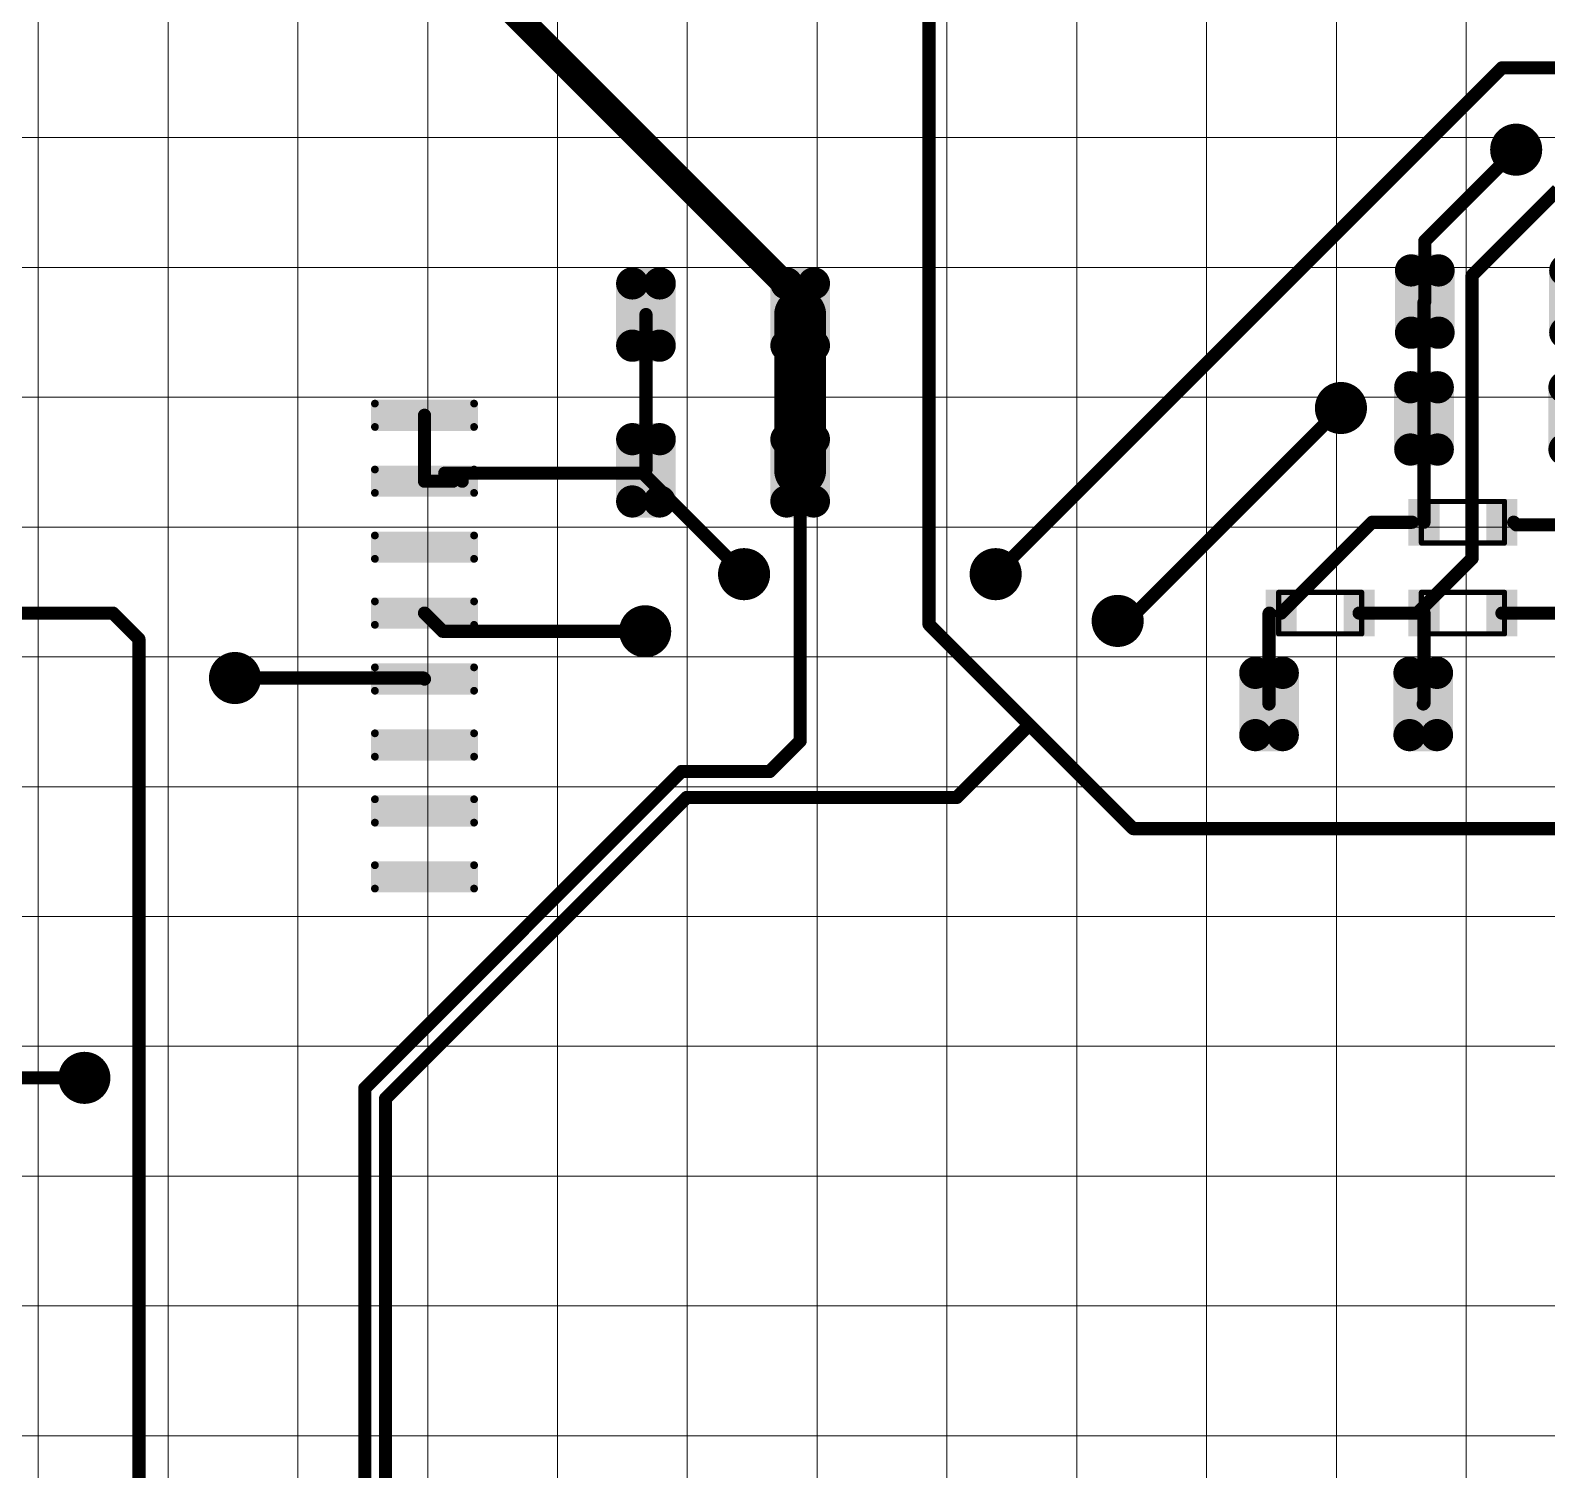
# Model space of a CAD drawing. Extents: x 1752 to 2593, y 74 to 668.
# Drawn here: x 1849.6 to 1904.1, y 515.9 to 567.7 of the extents above; entities that cross this region are included whole.
import ezdxf

# ---------------------------------------------------------------- set-up
doc = ezdxf.new("R2010")
doc.units = 0
doc.header["$MEASUREMENT"] = 0
doc.layers.get('0').update_dxf_attribs({"linetype": 'CONTINUOUS'})
for name, color, linetype in [('BottomSolder', 6, 'CONTINUOUS'), ('KeepOutLayer', 6, 'CONTINUOUS'), ('TopLayer', 1, 'CONTINUOUS')]:
    doc.layers.add(name, color=color, linetype=linetype)

# ---------------------------------------------------------------- blocks, each defined once
blk = doc.blocks.new('CAP3216X125N_11')
at = {"layer": 'TopLayer', "const_width": 0.31049976}
for points in [[(-1.90475108, 0.59953906, 1), (-1.59425132, 0.59953906, 1)], [(-1.37575036, 0.59953906, 1), (-1.0652506, 0.59953906, 1)], [(1.06522012, 0.59953906, 1), (1.37571988, 0.59953906, 1)], [(1.59422084, 0.59953906, 1), (1.9047206, 0.59953906, 1)], [(-1.90475108, -0.5994577799999999, 1), (-1.59425132, -0.5994577799999999, 1)], [(-1.37575036, -0.5994577799999999, 1), (-1.0652506, -0.5994577799999999, 1)], [(1.06522012, -0.5994577799999999, 1), (1.37571988, -0.5994577799999999, 1)], [(1.59422084, -0.5994577799999999, 1), (1.9047206, -0.5994577799999999, 1)]]:
    blk.add_lwpolyline(points, format="xyb", close=True, dxfattribs=at)
at = {"layer": 'TopLayer'}
for points in [[(-1.22050048, -0.90995754), (-1.22050048, 0.9100388199999999), (-1.7495012, -0.90995754), (-1.7495012, 0.9100388199999999)], [(1.74947072, -0.90995754), (1.74947072, 0.9100388199999999), (1.22047, -0.90995754), (1.22047, 0.9100388199999999)], [(-0.91000072, -0.5994577799999999), (-0.91000072, 0.59953906), (-2.06000096, -0.5994577799999999), (-2.06000096, 0.59953906)], [(2.05997048, -0.5994577799999999), (2.05997048, 0.59953906), (0.9099702399999999, -0.5994577799999999), (0.9099702399999999, 0.59953906)]]:
    blk.add_solid(points, dxfattribs=at)
blk = doc.blocks.new('CAP3216X125N_12')
at = {"layer": 'TopLayer', "const_width": 0.31049976}
for points in [[(-1.90475108, 0.59949588, 1), (-1.59425132, 0.59949588, 1)], [(-1.37575036, 0.59949588, 1), (-1.0652506, 0.59949588, 1)], [(1.06522012, 0.59949588, 1), (1.37571988, 0.59949588, 1)], [(1.59422084, 0.59949588, 1), (1.9047206, 0.59949588, 1)], [(-1.90475108, -0.59950096, 1), (-1.59425132, -0.59950096, 1)], [(-1.37575036, -0.59950096, 1), (-1.0652506, -0.59950096, 1)], [(1.06522012, -0.59950096, 1), (1.37571988, -0.59950096, 1)], [(1.59422084, -0.59950096, 1), (1.9047206, -0.59950096, 1)]]:
    blk.add_lwpolyline(points, format="xyb", close=True, dxfattribs=at)
at = {"layer": 'TopLayer'}
for points in [[(-1.22050048, -0.91000072), (-1.22050048, 0.90999564), (-1.7495012, -0.91000072), (-1.7495012, 0.90999564)], [(1.74947072, -0.91000072), (1.74947072, 0.90999564), (1.22047, -0.91000072), (1.22047, 0.90999564)], [(-0.91000072, -0.59950096), (-0.91000072, 0.59949588), (-2.06000096, -0.59950096), (-2.06000096, 0.59949588)], [(2.05997048, -0.59950096), (2.05997048, 0.59949588), (0.9099702399999999, -0.59950096), (0.9099702399999999, 0.59949588)]]:
    blk.add_solid(points, dxfattribs=at)
blk = doc.blocks.new('CAP3216X125N_17')
at = {"layer": 'TopLayer', "const_width": 0.31049976}
for points in [[(-1.90470028, 0.59948826, 1), (-1.59420052, 0.59948826, 1)], [(-1.37569956, 0.59948826, 1), (-1.0651998, 0.59948826, 1)], [(1.06527092, 0.59948826, 1), (1.37577068, 0.59948826, 1)], [(1.59427164, 0.59948826, 1), (1.9047714, 0.59948826, 1)], [(-1.90470028, -0.59950858, 1), (-1.59420052, -0.59950858, 1)], [(-1.37569956, -0.59950858, 1), (-1.0651998, -0.59950858, 1)], [(1.06527092, -0.59950858, 1), (1.37577068, -0.59950858, 1)], [(1.59427164, -0.59950858, 1), (1.9047714, -0.59950858, 1)]]:
    blk.add_lwpolyline(points, format="xyb", close=True, dxfattribs=at)
at = {"layer": 'TopLayer'}
for points in [[(-1.22044968, -0.91000834), (-1.22044968, 0.9099880199999999), (-1.7494504, -0.91000834), (-1.7494504, 0.9099880199999999)], [(1.74952152, -0.91000834), (1.74952152, 0.9099880199999999), (1.2205208, -0.91000834), (1.2205208, 0.9099880199999999)], [(-0.90994992, -0.59950858), (-0.90994992, 0.59948826), (-2.05995016, -0.59950858), (-2.05995016, 0.59948826)], [(2.06002128, -0.59950858), (2.06002128, 0.59948826), (0.91002104, -0.59950858), (0.91002104, 0.59948826)]]:
    blk.add_solid(points, dxfattribs=at)
blk = doc.blocks.new('CAP3216X125N_19')
at = {"layer": 'TopLayer', "const_width": 0.31049976}
for points in [[(-1.904746, 0.59951366, 1), (-1.59424624, 0.59951366, 1)], [(-1.37574528, 0.59951366, 1), (-1.06524552, 0.59951366, 1)], [(1.0652252, 0.59951366, 1), (1.37572496, 0.59951366, 1)], [(1.59422592, 0.59951366, 1), (1.90472568, 0.59951366, 1)], [(-1.904746, -0.59948318, 1), (-1.59424624, -0.59948318, 1)], [(-1.37574528, -0.59948318, 1), (-1.06524552, -0.59948318, 1)], [(1.0652252, -0.59948318, 1), (1.37572496, -0.59948318, 1)], [(1.59422592, -0.59948318, 1), (1.90472568, -0.59948318, 1)]]:
    blk.add_lwpolyline(points, format="xyb", close=True, dxfattribs=at)
at = {"layer": 'TopLayer'}
for points in [[(-1.2204954, -0.9099829399999999), (-1.2204954, 0.91001342), (-1.74949612, -0.9099829399999999), (-1.74949612, 0.91001342)], [(1.7494758, -0.9099829399999999), (1.7494758, 0.91001342), (1.22047508, -0.9099829399999999), (1.22047508, 0.91001342)], [(-0.90999564, -0.59948318), (-0.90999564, 0.59951366), (-2.05999588, -0.59948318), (-2.05999588, 0.59951366)], [(2.05997556, -0.59948318), (2.05997556, 0.59951366), (0.9099753199999999, -0.59948318), (0.9099753199999999, 0.59951366)]]:
    blk.add_solid(points, dxfattribs=at)
blk = doc.blocks.new('CAP3216X125N_35')
at = {"layer": 'TopLayer', "const_width": 0.31049976}
for points in [[(-1.90472568, 0.59950604, 1), (-1.59422592, 0.59950604, 1)], [(-1.37572496, 0.59950604, 1), (-1.0652252, 0.59950604, 1)], [(1.06524552, 0.59950604, 1), (1.37574528, 0.59950604, 1)], [(1.59424624, 0.59950604, 1), (1.904746, 0.59950604, 1)], [(-1.90472568, -0.5994908, 1), (-1.59422592, -0.5994908, 1)], [(-1.37572496, -0.5994908, 1), (-1.0652252, -0.5994908, 1)], [(1.06524552, -0.5994908, 1), (1.37574528, -0.5994908, 1)], [(1.59424624, -0.5994908, 1), (1.904746, -0.5994908, 1)]]:
    blk.add_lwpolyline(points, format="xyb", close=True, dxfattribs=at)
at = {"layer": 'TopLayer'}
for points in [[(-1.22047508, -0.90999056), (-1.22047508, 0.9100058), (-1.7494758, -0.90999056), (-1.7494758, 0.9100058)], [(1.74949612, -0.90999056), (1.74949612, 0.9100058), (1.2204954, -0.90999056), (1.2204954, 0.9100058)], [(-0.9099753199999999, -0.5994908), (-0.9099753199999999, 0.59950604), (-2.05997556, -0.5994908), (-2.05997556, 0.59950604)], [(2.05999588, -0.5994908), (2.05999588, 0.59950604), (0.90999564, -0.5994908), (0.90999564, 0.59950604)]]:
    blk.add_solid(points, dxfattribs=at)
blk = doc.blocks.new('SOIC127P1030X265_16N_52')
at = {"layer": 'TopLayer', "const_width": 0.07500111999999999}
for points in [[(-5.63252112, 4.6699932, 1), (-5.557519999999999, 4.6699932, 1)], [(-3.7225224, 4.6699932, 1), (-3.64752128, 4.6699932, 1)], [(3.64752128, 4.6699932, 1), (3.7225224, 4.6699932, 1)], [(5.557519999999999, 4.6699932, 1), (5.63252112, 4.6699932, 1)], [(-5.63252112, 4.21999664, 1), (-5.557519999999999, 4.21999664, 1)], [(-3.7225224, 4.21999664, 1), (-3.64752128, 4.21999664, 1)], [(3.64752128, 4.21999664, 1), (3.7225224, 4.21999664, 1)], [(5.557519999999999, 4.21999664, 1), (5.63252112, 4.21999664, 1)], [(-5.63252112, 3.3999932, 1), (-5.557519999999999, 3.3999932, 1)], [(-3.7225224, 3.3999932, 1), (-3.64752128, 3.3999932, 1)], [(3.64752128, 3.3999932, 1), (3.7225224, 3.3999932, 1)], [(5.557519999999999, 3.3999932, 1), (5.63252112, 3.3999932, 1)], [(-5.63252112, 2.94999664, 1), (-5.557519999999999, 2.94999664, 1)], [(-3.7225224, 2.94999664, 1), (-3.64752128, 2.94999664, 1)], [(3.64752128, 2.94999664, 1), (3.7225224, 2.94999664, 1)], [(5.557519999999999, 2.94999664, 1), (5.63252112, 2.94999664, 1)], [(-5.63252112, 2.1299932, 1), (-5.557519999999999, 2.1299932, 1)], [(-3.7225224, 2.1299932, 1), (-3.64752128, 2.1299932, 1)], [(3.64752128, 2.1299932, 1), (3.7225224, 2.1299932, 1)], [(5.557519999999999, 2.1299932, 1), (5.63252112, 2.1299932, 1)], [(-5.63252112, 1.67999664, 1), (-5.557519999999999, 1.67999664, 1)], [(-3.7225224, 1.67999664, 1), (-3.64752128, 1.67999664, 1)], [(3.64752128, 1.67999664, 1), (3.7225224, 1.67999664, 1)], [(5.557519999999999, 1.67999664, 1), (5.63252112, 1.67999664, 1)], [(-5.63252112, 0.8599931999999999, 1), (-5.557519999999999, 0.8599931999999999, 1)], [(-3.7225224, 0.8599931999999999, 1), (-3.64752128, 0.8599931999999999, 1)], [(3.64752128, 0.8599931999999999, 1), (3.7225224, 0.8599931999999999, 1)], [(5.557519999999999, 0.8599931999999999, 1), (5.63252112, 0.8599931999999999, 1)], [(-5.63252112, 0.40999664, 1), (-5.557519999999999, 0.40999664, 1)], [(-3.7225224, 0.40999664, 1), (-3.64752128, 0.40999664, 1)], [(3.64752128, 0.40999664, 1), (3.7225224, 0.40999664, 1)], [(5.557519999999999, 0.40999664, 1), (5.63252112, 0.40999664, 1)], [(-5.63252112, -0.4100068, 1), (-5.557519999999999, -0.4100068, 1)], [(-3.7225224, -0.4100068, 1), (-3.64752128, -0.4100068, 1)], [(3.64752128, -0.4100068, 1), (3.7225224, -0.4100068, 1)], [(5.557519999999999, -0.4100068, 1), (5.63252112, -0.4100068, 1)], [(-5.63252112, -0.86000336, 1), (-5.557519999999999, -0.86000336, 1)], [(-3.7225224, -0.86000336, 1), (-3.64752128, -0.86000336, 1)], [(3.64752128, -0.86000336, 1), (3.7225224, -0.86000336, 1)], [(5.557519999999999, -0.86000336, 1), (5.63252112, -0.86000336, 1)], [(-5.63252112, -1.6800068, 1), (-5.557519999999999, -1.6800068, 1)], [(-3.7225224, -1.6800068, 1), (-3.64752128, -1.6800068, 1)], [(3.64752128, -1.6800068, 1), (3.7225224, -1.6800068, 1)], [(5.557519999999999, -1.6800068, 1), (5.63252112, -1.6800068, 1)], [(-5.63252112, -2.13000336, 1), (-5.557519999999999, -2.13000336, 1)], [(-3.7225224, -2.13000336, 1), (-3.64752128, -2.13000336, 1)], [(3.64752128, -2.13000336, 1), (3.7225224, -2.13000336, 1)], [(5.557519999999999, -2.13000336, 1), (5.63252112, -2.13000336, 1)], [(-5.63252112, -2.9500068, 1), (-5.557519999999999, -2.9500068, 1)], [(-3.7225224, -2.9500068, 1), (-3.64752128, -2.9500068, 1)], [(3.64752128, -2.9500068, 1), (3.7225224, -2.9500068, 1)], [(5.557519999999999, -2.9500068, 1), (5.63252112, -2.9500068, 1)], [(-5.63252112, -3.40000336, 1), (-5.557519999999999, -3.40000336, 1)], [(-3.7225224, -3.40000336, 1), (-3.64752128, -3.40000336, 1)], [(3.64752128, -3.40000336, 1), (3.7225224, -3.40000336, 1)], [(5.557519999999999, -3.40000336, 1), (5.63252112, -3.40000336, 1)], [(-5.63252112, -4.2200068, 1), (-5.557519999999999, -4.2200068, 1)], [(-3.7225224, -4.2200068, 1), (-3.64752128, -4.2200068, 1)], [(3.64752128, -4.2200068, 1), (3.7225224, -4.2200068, 1)], [(5.557519999999999, -4.2200068, 1), (5.63252112, -4.2200068, 1)], [(-5.63252112, -4.67000336, 1), (-5.557519999999999, -4.67000336, 1)], [(-3.7225224, -4.67000336, 1), (-3.64752128, -4.67000336, 1)], [(3.64752128, -4.67000336, 1), (3.7225224, -4.67000336, 1)], [(5.557519999999999, -4.67000336, 1), (5.63252112, -4.67000336, 1)]]:
    blk.add_lwpolyline(points, format="xyb", close=True, dxfattribs=at)
at = {"layer": 'TopLayer'}
for points in [[(-5.59502056, 4.14499552), (-3.68502184, 4.14499552), (-5.59502056, 4.74499432), (-3.68502184, 4.74499432)], [(3.68502184, 4.14499552), (5.59502056, 4.14499552), (3.68502184, 4.74499432), (5.59502056, 4.74499432)], [(-5.67002168, 4.21999664), (-3.61002072, 4.21999664), (-5.67002168, 4.6699932), (-3.61002072, 4.6699932)], [(3.61002072, 4.21999664), (5.67002168, 4.21999664), (3.61002072, 4.6699932), (5.67002168, 4.6699932)], [(-5.67002168, 2.94999664), (-3.61002072, 2.94999664), (-5.67002168, 3.3999932), (-3.61002072, 3.3999932)], [(-5.59502056, 2.87499552), (-3.68502184, 2.87499552), (-5.59502056, 3.47499432), (-3.68502184, 3.47499432)], [(3.61002072, 2.94999664), (5.67002168, 2.94999664), (3.61002072, 3.3999932), (5.67002168, 3.3999932)], [(3.68502184, 2.87499552), (5.59502056, 2.87499552), (3.68502184, 3.47499432), (5.59502056, 3.47499432)], [(-5.67002168, 1.67999664), (-3.61002072, 1.67999664), (-5.67002168, 2.1299932), (-3.61002072, 2.1299932)], [(-5.59502056, 1.60499552), (-3.68502184, 1.60499552), (-5.59502056, 2.20499432), (-3.68502184, 2.20499432)], [(3.61002072, 1.67999664), (5.67002168, 1.67999664), (3.61002072, 2.1299932), (5.67002168, 2.1299932)], [(3.68502184, 1.60499552), (5.59502056, 1.60499552), (3.68502184, 2.20499432), (5.59502056, 2.20499432)], [(-5.59502056, 0.33499552), (-3.68502184, 0.33499552), (-5.59502056, 0.9349943199999999), (-3.68502184, 0.9349943199999999)], [(3.68502184, 0.33499552), (5.59502056, 0.33499552), (3.68502184, 0.9349943199999999), (5.59502056, 0.9349943199999999)], [(-5.67002168, 0.40999664), (-3.61002072, 0.40999664), (-5.67002168, 0.8599931999999999), (-3.61002072, 0.8599931999999999)], [(3.61002072, 0.40999664), (5.67002168, 0.40999664), (3.61002072, 0.8599931999999999), (5.67002168, 0.8599931999999999)], [(-5.67002168, -0.86000336), (-3.61002072, -0.86000336), (-5.67002168, -0.4100068), (-3.61002072, -0.4100068)], [(-5.59502056, -0.9350044799999999), (-3.68502184, -0.9350044799999999), (-5.59502056, -0.33500568), (-3.68502184, -0.33500568)], [(3.61002072, -0.86000336), (5.67002168, -0.86000336), (3.61002072, -0.4100068), (5.67002168, -0.4100068)], [(3.68502184, -0.9350044799999999), (5.59502056, -0.9350044799999999), (3.68502184, -0.33500568), (5.59502056, -0.33500568)], [(-5.67002168, -2.13000336), (-3.61002072, -2.13000336), (-5.67002168, -1.6800068), (-3.61002072, -1.6800068)], [(-5.59502056, -2.20500448), (-3.68502184, -2.20500448), (-5.59502056, -1.60500568), (-3.68502184, -1.60500568)], [(3.61002072, -2.13000336), (5.67002168, -2.13000336), (3.61002072, -1.6800068), (5.67002168, -1.6800068)], [(3.68502184, -2.20500448), (5.59502056, -2.20500448), (3.68502184, -1.60500568), (5.59502056, -1.60500568)], [(-5.59502056, -3.47500448), (-3.68502184, -3.47500448), (-5.59502056, -2.87500568), (-3.68502184, -2.87500568)], [(3.68502184, -3.47500448), (5.59502056, -3.47500448), (3.68502184, -2.87500568), (5.59502056, -2.87500568)], [(-5.67002168, -3.40000336), (-3.61002072, -3.40000336), (-5.67002168, -2.9500068), (-3.61002072, -2.9500068)], [(3.61002072, -3.40000336), (5.67002168, -3.40000336), (3.61002072, -2.9500068), (5.67002168, -2.9500068)], [(-5.67002168, -4.67000336), (-3.61002072, -4.67000336), (-5.67002168, -4.2200068), (-3.61002072, -4.2200068)], [(-5.59502056, -4.74500448), (-3.68502184, -4.74500448), (-5.59502056, -4.14500568), (-3.68502184, -4.14500568)], [(3.61002072, -4.67000336), (5.67002168, -4.67000336), (3.61002072, -4.2200068), (5.67002168, -4.2200068)], [(3.68502184, -4.74500448), (5.59502056, -4.74500448), (3.68502184, -4.14500568), (5.59502056, -4.14500568)]]:
    blk.add_solid(points, dxfattribs=at)
blk = doc.blocks.new('___0603_70')
at = {"layer": 'KeepOutLayer', "const_width": 0.0999998}
for points in [[(-0.80001364, -0.39997126), (-0.80001364, 0.40002714)], [(-0.80001364, 0.40002714), (0.7999831599999999, 0.40002714)], [(0.7999831599999999, -0.39997126), (0.7999831599999999, 0.40002714)], [(-0.80001364, -0.39997126), (0.7999831599999999, -0.39997126)]]:
    blk.add_lwpolyline(points, dxfattribs=at)
at = {"layer": 'KeepOutLayer', "const_width": 0.0499999}
for points in [[(-0.8250123199999999, 0.40002714, 1), (-0.7750149599999999, 0.40002714, 1)], [(-0.8250123199999999, 0.40002714, 1), (-0.7750149599999999, 0.40002714, 1)], [(0.77498448, 0.40002714, 1), (0.82498184, 0.40002714, 1)], [(0.77498448, 0.40002714, 1), (0.82498184, 0.40002714, 1)], [(-0.8250123199999999, -0.39997126, 1), (-0.7750149599999999, -0.39997126, 1)], [(-0.8250123199999999, -0.39997126, 1), (-0.7750149599999999, -0.39997126, 1)], [(0.77498448, -0.39997126, 1), (0.82498184, -0.39997126, 1)], [(0.77498448, -0.39997126, 1), (0.82498184, -0.39997126, 1)]]:
    blk.add_lwpolyline(points, format="xyb", close=True, dxfattribs=at)
at = {"layer": 'TopLayer'}
for points in [[(-1.05002584, -0.44997116), (-0.45002704, -0.44997116), (-1.05002584, 0.45002704), (-0.45002704, 0.45002704)], [(0.44999656, -0.44997116), (1.04999536, -0.44997116), (0.44999656, 0.45002704), (1.04999536, 0.45002704)]]:
    blk.add_solid(points, dxfattribs=at)
blk = doc.blocks.new('___0603_86')
at = {"layer": 'KeepOutLayer', "const_width": 0.0999998}
for points in [[(-0.7999755399999999, -0.3999992), (-0.7999755399999999, 0.3999992)], [(-0.7999755399999999, 0.3999992), (0.80002126, 0.3999992)], [(0.80002126, -0.3999992), (0.80002126, 0.3999992)], [(-0.7999755399999999, -0.3999992), (0.80002126, -0.3999992)]]:
    blk.add_lwpolyline(points, dxfattribs=at)
at = {"layer": 'KeepOutLayer', "const_width": 0.0499999}
for points in [[(-0.82497422, 0.3999992, 1), (-0.77497686, 0.3999992, 1)], [(-0.82497422, 0.3999992, 1), (-0.77497686, 0.3999992, 1)], [(0.7750225799999999, 0.3999992, 1), (0.82501994, 0.3999992, 1)], [(0.7750225799999999, 0.3999992, 1), (0.82501994, 0.3999992, 1)], [(-0.82497422, -0.3999992, 1), (-0.77497686, -0.3999992, 1)], [(-0.82497422, -0.3999992, 1), (-0.77497686, -0.3999992, 1)], [(0.7750225799999999, -0.3999992, 1), (0.82501994, -0.3999992, 1)], [(0.7750225799999999, -0.3999992, 1), (0.82501994, -0.3999992, 1)]]:
    blk.add_lwpolyline(points, format="xyb", close=True, dxfattribs=at)
at = {"layer": 'TopLayer'}
for points in [[(-1.04998774, -0.4499991), (-0.4499889399999999, -0.4499991), (-1.04998774, 0.4499991), (-0.4499889399999999, 0.4499991)], [(0.45003466, -0.4499991), (1.05003346, -0.4499991), (0.45003466, 0.4499991), (1.05003346, 0.4499991)]]:
    blk.add_solid(points, dxfattribs=at)
blk = doc.blocks.new('___0603_87')
at = {"layer": 'KeepOutLayer', "const_width": 0.0999998}
for points in [[(-0.7999806199999999, -0.3999992), (-0.7999806199999999, 0.3999992)], [(-0.7999806199999999, 0.3999992), (0.80001618, 0.3999992)], [(0.80001618, -0.3999992), (0.80001618, 0.3999992)], [(-0.7999806199999999, -0.3999992), (0.80001618, -0.3999992)]]:
    blk.add_lwpolyline(points, dxfattribs=at)
at = {"layer": 'KeepOutLayer', "const_width": 0.0499999}
for points in [[(-0.8249793, 0.3999992, 1), (-0.77498194, 0.3999992, 1)], [(-0.8249793, 0.3999992, 1), (-0.77498194, 0.3999992, 1)], [(0.7750174999999999, 0.3999992, 1), (0.8250148599999999, 0.3999992, 1)], [(0.7750174999999999, 0.3999992, 1), (0.8250148599999999, 0.3999992, 1)], [(-0.8249793, -0.3999992, 1), (-0.77498194, -0.3999992, 1)], [(-0.8249793, -0.3999992, 1), (-0.77498194, -0.3999992, 1)], [(0.7750174999999999, -0.3999992, 1), (0.8250148599999999, -0.3999992, 1)], [(0.7750174999999999, -0.3999992, 1), (0.8250148599999999, -0.3999992, 1)]]:
    blk.add_lwpolyline(points, format="xyb", close=True, dxfattribs=at)
at = {"layer": 'TopLayer'}
for points in [[(-1.04999282, -0.4499991), (-0.44999402, -0.4499991), (-1.04999282, 0.4499991), (-0.44999402, 0.4499991)], [(0.45002958, -0.4499991), (1.05002838, -0.4499991), (0.45002958, 0.4499991), (1.05002838, 0.4499991)]]:
    blk.add_solid(points, dxfattribs=at)

msp = doc.modelspace()

# ---------------------------------------------------------------- linework, layer by layer
at = {"lineweight": 9}
for p, q in [((1849.876746855532, 615.1674372301444), (1849.876746855532, 465.8091769876678)), ((1854.544192894177, 615.1674372301444), (1854.544192894177, 461.1417369233536)), ((1859.211638932822, 615.1674372301444), (1859.211638932822, 465.8091769876678)), ((1863.879084971467, 615.1674372301444), (1863.879084971467, 465.8091769876678)), ((1868.546531010112, 615.1674372301444), (1868.546531010112, 465.8091769876678)), ((1873.213977048757, 615.1674372301444), (1873.213977048757, 461.1417369233536)), ((1877.881423087403, 615.1674372301444), (1877.881423087403, 465.8091769876678)), ((1882.548869126048, 615.1674372301444), (1882.548869126048, 465.8091769876678)), ((1887.216315164693, 615.1674372301444), (1887.216315164693, 465.8091769876678)), ((1891.883761203339, 615.1674372301444), (1891.883761203339, 461.1417369233536)), ((1896.551207241983, 615.1674372301444), (1896.551207241983, 465.8091769876678)), ((1901.218653280629, 615.1674372301444), (1901.218653280629, 465.8091769876678)), ((2003.902491073655, 563.825549773548), (1817.204648295641, 563.825549773548)), ((2041.242065366484, 563.8255295800678), (1854.54422258847, 563.8255295800678)), ((2003.902491073655, 559.1581037349027), (1812.53717854637, 559.1581037349027)), ((2041.242065366484, 559.1580835414228), (1849.8767528392, 559.1580835414228)), ((2003.902491073655, 554.4906576962577), (1817.204648295641, 554.4906576962577)), ((2041.242065366484, 554.4906375027775), (1854.54422258847, 554.4906375027775)), ((2003.902466746926, 549.8232116576124), (1817.204623968912, 549.8232116576124)), ((2041.242041039756, 549.8231914641323), (1854.544198261742, 549.8231914641323)), ((2003.902491073655, 545.1557656189672), (1817.204648295641, 545.1557656189672)), ((2041.242065366484, 545.1557454254872), (1854.54422258847, 545.1557454254872)), ((2003.902491073655, 540.4883195803219), (1812.53717854637, 540.4883195803219)), ((2041.242065366484, 540.488299386842), (1849.8767528392, 540.488299386842)), ((2003.902491073655, 535.8208735416769), (1817.204648295641, 535.8208735416769)), ((2041.242065366484, 535.8208533481967), (1854.54422258847, 535.8208533481967)), ((2003.902491073655, 531.1534275030316), (1817.204648295641, 531.1534275030316)), ((2041.242065366484, 531.1534073095514), (1854.54422258847, 531.1534073095514)), ((2003.902491073655, 526.4859814643863), (1817.204648295641, 526.4859814643863)), ((2041.242065366484, 526.4859612709064), (1854.54422258847, 526.4859612709064)), ((2003.902491073655, 521.8185354257413), (1812.53717854637, 521.8185354257413)), ((2041.242065366484, 521.8185152322611), (1849.8767528392, 521.8185152322611)), ((2003.902491073655, 517.151089387096), (1817.204648295641, 517.151089387096)), ((2041.242065366484, 517.1510691936159), (1854.54422258847, 517.1510691936159))]:
    msp.add_line(p, q, dxfattribs=at)
at = {"layer": 'BottomSolder', "const_width": 0.9364748796110403}
for points in [[(1902.54945568558, 563.3916945952616, 1), (1903.485930565192, 563.3916945952616, 1)], [(1896.248404280201, 554.1034836994801, 1), (1897.184879159812, 554.1034836994801, 1)], [(1874.787537429532, 548.1291647186757, 1), (1875.724012309143, 548.1291647186757, 1)], [(1883.83295151634, 548.1291647186757, 1), (1884.769426395951, 548.1291647186757, 1)], [(1871.230848705581, 546.0754451477727, 1), (1872.167323585192, 546.0754451477727, 1)], [(1888.220365728494, 546.4488400840729, 1), (1889.156840608105, 546.4488400840729, 1)], [(1856.481701300469, 544.395215355673, 1), (1857.41817618008, 544.395215355673, 1)], [(1851.067522145367, 530.0194628868622, 1), (1852.003997024979, 530.0194628868622, 1)]]:
    msp.add_lwpolyline(points, format="xyb", close=True, dxfattribs=at)
at = {"layer": 'TopLayer'}
for points, const_width in [([(1881.905277632595, 546.3244067194743), (1881.905277632595, 578.934484069705)], 0.4742125175263521), ([(1866.620933980204, 568.6658862151895), (1877.272031651356, 558.0147885440371)], 0.9334873407506241), ([(1884.301188956145, 548.1291647186757), (1902.504215811408, 566.3321915739388)], 0.4742125175263521), ([(1902.504215811408, 566.3321915739388), (1904.83791045266, 566.3321915739388)], 0.4742125175263521), ([(1899.731874591446, 560.1058760613215), (1903.017693125386, 563.3916945952616)], 0.4742125175263521), ([(1901.430693514233, 558.8642928479338), (1904.511272870587, 561.9447773617852)], 0.4742125175263521), ([(1899.731874591446, 557.9307580859314), (1899.731874591446, 560.1058760613215)], 0.4742125175263521), ([(1901.430693514233, 548.6892097018743), (1901.430693514233, 558.8642928479338)], 0.4742125175263521), ([(1877.272031651356, 551.8630192391751), (1877.272031651356, 557.4640381261819)], 1.866979423626424), ([(1877.272031651356, 557.4640381261819), (1877.272031651356, 558.0147885440371)], 0.4742125175263521), ([(1899.703801210409, 557.9026847048939), (1899.731874591446, 557.9307580859314)], 0.4742125175263521), ([(1899.703801210409, 553.7300887631794), (1899.703801210409, 557.9026847048939)], 0.4742125175263521), ([(1871.727159526424, 551.8630192391751), (1871.727159526424, 557.4640381261819)], 0.4742125175263521), ([(1863.764467459632, 551.4710351721877), (1863.764467459632, 553.8420977598195)], 0.4742125175263521), ([(1892.815390180821, 550.2022321602941), (1896.716641720006, 554.1034836994801)], 0.4742125175263521), ([(1899.703706367905, 553.7299939206763), (1899.703801210409, 553.7300887631794)], 0.4742125175263521), ([(1899.703706367905, 549.996139400177), (1899.703706367905, 553.7299939206763)], 0.4742125175263521), ([(1864.492573359042, 551.760399650382), (1865.12024104724, 551.760399650382)], 0.4742125175263521), ([(1864.788292284971, 551.4710351721877), (1864.788292284971, 551.760399650382)], 0.4742125175263521), ([(1864.788292284971, 551.4710351721877), (1864.788292284971, 551.760399650382)], 0.4742125175263521), ([(1865.12024104724, 551.4710351721877), (1865.12024104724, 551.760399650382)], 0.4742125175263521), ([(1865.12024104724, 551.4710351721877), (1865.12024104724, 551.760399650382)], 0.4742125175263521), ([(1865.12024104724, 551.4710351721877), (1865.12024104724, 551.760399650382)], 0.4742125175263521), ([(1865.12024104724, 551.760399650382), (1871.624539937632, 551.760399650382)], 0.4742125175263521), ([(1871.624539937632, 551.760399650382), (1871.727159526424, 551.8630192391751)], 0.4742125175263521), ([(1871.624539937632, 551.760399650382), (1875.255774869338, 548.1291647186757)], 0.4742125175263521), ([(1871.624539937632, 551.760399650382), (1875.255774869338, 548.1291647186757)], 0.4742125175263521), ([(1871.624539937632, 551.760399650382), (1875.255774869338, 548.1291647186757)], 0.4742125175263521), ([(1877.272031651356, 542.1267723568343), (1877.272031651356, 551.8630192391751)], 0.4742125175263521), ([(1863.764467459632, 551.4710351721877), (1864.788292284971, 551.4710351721877)], 0.4742125175263521), ([(1888.6886031683, 546.0754451477727), (1892.815390180821, 550.2022321602941)], 0.4742125175263521), ([(1894.569597125654, 546.7289099969238), (1897.836826528907, 549.996139400177)], 0.4742125175263521), ([(1897.836826528907, 549.996139400177), (1899.279950062243, 549.996139400177)], 0.4742125175263521), ([(1902.928066959573, 549.996139400177), (1903.021391983023, 549.9027195342245)], 0.4742125175263521), ([(1903.021391983023, 549.9027195342245), (1905.827497134233, 549.9027195342245)], 0.4742125175263521), ([(1899.470393809282, 546.7289099969238), (1901.430693514233, 548.6892097018743)], 0.4742125175263521), ([(1899.470393809282, 546.7289099969238), (1901.430693514233, 548.6892097018743)], 0.4742125175263521), ([(1899.587097509845, 546.8456136974875), (1901.430693514233, 548.6892097018743)], 0.4742125175263521), ([(1846.438828604296, 546.7289099969238), (1852.562524528121, 546.7289099969238)], 0.4742125175263521), ([(1852.562524528121, 546.7289099969238), (1853.496059290123, 545.7953752349218)], 0.4742125175263521), ([(1863.764467459632, 546.7289099969238), (1864.417932308783, 546.0754451477727)], 0.4742125175263521), ([(1894.130855704439, 546.7138300388666), (1894.145840819992, 546.7289099969238)], 0.4742125175263521), ([(1894.130855704439, 543.4616805936711), (1894.130855704439, 546.7138300388666)], 0.4742125175263521), ([(1897.370106569158, 546.7289099969238), (1899.470393809282, 546.7289099969238)], 0.4742125175263521), ([(1899.470393809282, 546.7289099969238), (1899.587097509845, 546.8456136974875)], 0.4742125175263521), ([(1899.470393809282, 546.7289099969238), (1899.703801210409, 546.7289099969238)], 0.4742125175263521), ([(1899.703801210409, 543.4897539747086), (1899.703801210409, 546.7289099969238)], 0.4742125175263521), ([(1902.504310653912, 546.7289099969238), (1905.547427221382, 546.7289099969238)], 0.4742125175263521), ([(1881.905277632595, 546.3244067194743), (1885.514698788495, 542.7148907210704)], 0.4742125175263521), ([(1853.496059290123, 494.4535240723854), (1853.496059290123, 545.7953752349218)], 0.4742125175263521), ([(1864.417932308783, 546.0754451477727), (1871.699086145386, 546.0754451477727)], 0.4742125175263521), ([(1856.949938740275, 544.395215355673), (1863.72709951325, 544.395215355673)], 0.4742125175263521), ([(1863.72709951325, 544.395215355673), (1863.764467459632, 544.357847409292)], 0.4742125175263521), ([(1899.67572782937, 543.4616805936711), (1899.703801210409, 543.4897539747086)], 0.4742125175263521), ([(1882.900934234394, 540.1011261669688), (1885.514698788495, 542.7148907210704)], 0.4742125175263521), ([(1885.514698788495, 542.7148907210704), (1889.248742994002, 538.9809413580678)], 0.4742125175263521), ([(1876.179825380989, 541.0346609289712), (1877.272031651356, 542.1267723568343)], 0.4742125175263521), ([(1861.617422865279, 529.6460679505616), (1873.006015843689, 541.0346609289712)], 0.4742125175263521), ([(1873.006015843689, 541.0346609289712), (1876.179825380989, 541.0346609289712)], 0.4742125175263521), ([(1862.36421273788, 529.2726730142614), (1873.192665890587, 540.1011261669688)], 0.4742125175263521), ([(1873.192665890587, 540.1011261669688), (1882.900934234394, 540.1011261669688)], 0.4742125175263521), ([(1889.248742994002, 538.9809413580678), (1905.827497134233, 538.9809413580678)], 0.4742125175263521), ([(1838.653586861562, 530.0194628868622), (1851.535759585173, 530.0194628868622)], 0.4742125175263521), ([(1861.617422865279, 513.9634806259511), (1861.617422865279, 529.6460679505616)], 0.4742125175263521), ([(1862.36421273788, 487.4523453061298), (1862.36421273788, 529.2726730142614)], 0.4742125175263521)]:
    msp.add_lwpolyline(points, dxfattribs=dict(at, const_width=const_width))
for points, const_width in [([(1902.385662682027, 566.3321915739388, 1), (1902.622768940791, 566.3321915739388, 1)], 0.2371062587631761), ([(1902.385662682027, 566.3321915739388, 1), (1902.622768940791, 566.3321915739388, 1)], 0.2371062587631761), ([(1902.644298189085, 563.3916945952616, 1), (1903.391088061687, 563.3916945952616, 1)], 0.7467898726004993), ([(1902.899139996005, 563.3916945952616, 1), (1903.136246254768, 563.3916945952616, 1)], 0.2371062587631761), ([(1899.613321462065, 560.1058760613215, 1), (1899.850427720828, 560.1058760613215, 1)], 0.2371062587631761), ([(1899.613321462065, 560.1058760613215, 1), (1899.850427720828, 560.1058760613215, 1)], 0.2371062587631761), ([(1901.312140384851, 558.8642928479338, 1), (1901.549246643614, 558.8642928479338, 1)], 0.2371062587631761), ([(1901.312140384851, 558.8642928479338, 1), (1901.549246643614, 558.8642928479338, 1)], 0.2371062587631761), ([(1876.80528798098, 557.4640381261819, 1), (1877.738775321731, 557.4640381261819, 1)], 0.9334873407506241), ([(1877.038662187231, 558.0147885440371, 1), (1877.505401115481, 558.0147885440371, 1)], 0.4667436703753121), ([(1877.153478521974, 558.0147885440371, 1), (1877.390584780737, 558.0147885440371, 1)], 0.2371062587631761), ([(1899.585248081027, 557.9026847048939, 1), (1899.82235433979, 557.9026847048939, 1)], 0.2371062587631761), ([(1899.585248081027, 557.9026847048939, 1), (1899.82235433979, 557.9026847048939, 1)], 0.2371062587631761), ([(1899.613321462065, 557.9307580859314, 1), (1899.850427720828, 557.9307580859314, 1)], 0.2371062587631761), ([(1899.613321462065, 557.9307580859314, 1), (1899.850427720828, 557.9307580859314, 1)], 0.2371062587631761), ([(1871.608606397042, 557.4640381261819, 1), (1871.845712655805, 557.4640381261819, 1)], 0.2371062587631761), ([(1877.153478521974, 557.4640381261819, 1), (1877.390584780737, 557.4640381261819, 1)], 0.2371062587631761), ([(1896.343246783706, 554.1034836994801, 1), (1897.090036656307, 554.1034836994801, 1)], 0.7467898726004993), ([(1863.64591433025, 553.8420977598195, 1), (1863.883020589013, 553.8420977598195, 1)], 0.2371062587631761), ([(1896.598088590625, 554.1034836994801, 1), (1896.835194849388, 554.1034836994801, 1)], 0.2371062587631761), ([(1899.585153238524, 553.7299939206763, 1), (1899.822259497287, 553.7299939206763, 1)], 0.2371062587631761), ([(1899.585153238524, 553.7299939206763, 1), (1899.822259497287, 553.7299939206763, 1)], 0.2371062587631761), ([(1899.585248081027, 553.7300887631794, 1), (1899.82235433979, 553.7300887631794, 1)], 0.2371062587631761), ([(1899.585248081027, 553.7300887631794, 1), (1899.82235433979, 553.7300887631794, 1)], 0.2371062587631761), ([(1876.80528798098, 551.8630192391751, 1), (1877.738775321731, 551.8630192391751, 1)], 0.9334873407506241), ([(1864.37402022966, 551.760399650382, 1), (1864.611126488423, 551.760399650382, 1)], 0.2371062587631761), ([(1864.669739155589, 551.760399650382, 1), (1864.906845414353, 551.760399650382, 1)], 0.2371062587631761), ([(1864.669739155589, 551.760399650382, 1), (1864.906845414353, 551.760399650382, 1)], 0.2371062587631761), ([(1865.001687917858, 551.760399650382, 1), (1865.238794176621, 551.760399650382, 1)], 0.2371062587631761), ([(1865.001687917858, 551.760399650382, 1), (1865.238794176621, 551.760399650382, 1)], 0.2371062587631761), ([(1865.001687917858, 551.760399650382, 1), (1865.238794176621, 551.760399650382, 1)], 0.2371062587631761), ([(1865.001687917858, 551.760399650382, 1), (1865.238794176621, 551.760399650382, 1)], 0.2371062587631761), ([(1865.001687917858, 551.760399650382, 1), (1865.238794176621, 551.760399650382, 1)], 0.2371062587631761), ([(1871.505986808249, 551.760399650382, 1), (1871.743093067013, 551.760399650382, 1)], 0.2371062587631761), ([(1871.505986808249, 551.760399650382, 1), (1871.743093067013, 551.760399650382, 1)], 0.2371062587631761), ([(1871.505986808249, 551.760399650382, 1), (1871.743093067013, 551.760399650382, 1)], 0.2371062587631761), ([(1871.505986808249, 551.760399650382, 1), (1871.743093067013, 551.760399650382, 1)], 0.2371062587631761), ([(1871.505986808249, 551.760399650382, 1), (1871.743093067013, 551.760399650382, 1)], 0.2371062587631761), ([(1871.608606397042, 551.8630192391751, 1), (1871.845712655805, 551.8630192391751, 1)], 0.2371062587631761), ([(1871.608606397042, 551.8630192391751, 1), (1871.845712655805, 551.8630192391751, 1)], 0.2371062587631761), ([(1877.153478521974, 551.8630192391751, 1), (1877.390584780737, 551.8630192391751, 1)], 0.2371062587631761), ([(1863.64591433025, 551.4710351721877, 1), (1863.883020589013, 551.4710351721877, 1)], 0.2371062587631761), ([(1863.64591433025, 551.4710351721877, 1), (1863.883020589013, 551.4710351721877, 1)], 0.2371062587631761), ([(1864.669739155589, 551.4710351721877, 1), (1864.906845414353, 551.4710351721877, 1)], 0.2371062587631761), ([(1864.669739155589, 551.4710351721877, 1), (1864.906845414353, 551.4710351721877, 1)], 0.2371062587631761), ([(1864.669739155589, 551.4710351721877, 1), (1864.906845414353, 551.4710351721877, 1)], 0.2371062587631761), ([(1865.001687917858, 551.4710351721877, 1), (1865.238794176621, 551.4710351721877, 1)], 0.2371062587631761), ([(1865.001687917858, 551.4710351721877, 1), (1865.238794176621, 551.4710351721877, 1)], 0.2371062587631761), ([(1865.001687917858, 551.4710351721877, 1), (1865.238794176621, 551.4710351721877, 1)], 0.2371062587631761), ([(1892.696837051439, 550.2022321602941, 1), (1892.933943310202, 550.2022321602941, 1)], 0.2371062587631761), ([(1892.696837051439, 550.2022321602941, 1), (1892.933943310202, 550.2022321602941, 1)], 0.2371062587631761), ([(1897.718273399526, 549.996139400177, 1), (1897.955379658289, 549.996139400177, 1)], 0.2371062587631761), ([(1897.718273399526, 549.996139400177, 1), (1897.955379658289, 549.996139400177, 1)], 0.2371062587631761), ([(1899.161396932862, 549.996139400177, 1), (1899.398503191625, 549.996139400177, 1)], 0.2371062587631761), ([(1899.585153238524, 549.996139400177, 1), (1899.822259497287, 549.996139400177, 1)], 0.2371062587631761), ([(1902.809513830192, 549.996139400177, 1), (1903.046620088955, 549.996139400177, 1)], 0.2371062587631761), ([(1902.902838853641, 549.9027195342245, 1), (1903.139945112404, 549.9027195342245, 1)], 0.2371062587631761), ([(1902.902838853641, 549.9027195342245, 1), (1903.139945112404, 549.9027195342245, 1)], 0.2371062587631761), ([(1874.882379933038, 548.1291647186757, 1), (1875.629169805638, 548.1291647186757, 1)], 0.7467898726004993), ([(1883.927794019845, 548.1291647186757, 1), (1884.674583892445, 548.1291647186757, 1)], 0.7467898726004993), ([(1901.312140384851, 548.6892097018743, 1), (1901.549246643614, 548.6892097018743, 1)], 0.2371062587631761), ([(1901.312140384851, 548.6892097018743, 1), (1901.549246643614, 548.6892097018743, 1)], 0.2371062587631761), ([(1901.312140384851, 548.6892097018743, 1), (1901.549246643614, 548.6892097018743, 1)], 0.2371062587631761), ([(1901.312140384851, 548.6892097018743, 1), (1901.549246643614, 548.6892097018743, 1)], 0.2371062587631761), ([(1875.137221739956, 548.1291647186757, 1), (1875.374327998719, 548.1291647186757, 1)], 0.2371062587631761), ([(1875.137221739956, 548.1291647186757, 1), (1875.374327998719, 548.1291647186757, 1)], 0.2371062587631761), ([(1875.137221739956, 548.1291647186757, 1), (1875.374327998719, 548.1291647186757, 1)], 0.2371062587631761), ([(1884.182635826764, 548.1291647186757, 1), (1884.419742085527, 548.1291647186757, 1)], 0.2371062587631761), ([(1852.443971398739, 546.7289099969238, 1), (1852.681077657502, 546.7289099969238, 1)], 0.2371062587631761), ([(1852.443971398739, 546.7289099969238, 1), (1852.681077657502, 546.7289099969238, 1)], 0.2371062587631761), ([(1863.64591433025, 546.7289099969238, 1), (1863.883020589013, 546.7289099969238, 1)], 0.2371062587631761), ([(1888.315208231999, 546.4488400840729, 1), (1889.0619981046, 546.4488400840729, 1)], 0.7467898726004993), ([(1894.012302575057, 546.7138300388666, 1), (1894.24940883382, 546.7138300388666, 1)], 0.2371062587631761), ([(1894.012302575057, 546.7138300388666, 1), (1894.24940883382, 546.7138300388666, 1)], 0.2371062587631761), ([(1894.027287690612, 546.7289099969238, 1), (1894.264393949375, 546.7289099969238, 1)], 0.2371062587631761), ([(1894.451043996273, 546.7289099969238, 1), (1894.688150255036, 546.7289099969238, 1)], 0.2371062587631761), ([(1897.251553439776, 546.7289099969238, 1), (1897.48865969854, 546.7289099969238, 1)], 0.2371062587631761), ([(1899.351840679901, 546.7289099969238, 1), (1899.588946938664, 546.7289099969238, 1)], 0.2371062587631761), ([(1899.351840679901, 546.7289099969238, 1), (1899.588946938664, 546.7289099969238, 1)], 0.2371062587631761), ([(1899.351840679901, 546.7289099969238, 1), (1899.588946938664, 546.7289099969238, 1)], 0.2371062587631761), ([(1899.351840679901, 546.7289099969238, 1), (1899.588946938664, 546.7289099969238, 1)], 0.2371062587631761), ([(1899.351840679901, 546.7289099969238, 1), (1899.588946938664, 546.7289099969238, 1)], 0.2371062587631761), ([(1899.468544380463, 546.8456136974875, 1), (1899.705650639227, 546.8456136974875, 1)], 0.2371062587631761), ([(1899.468544380463, 546.8456136974875, 1), (1899.705650639227, 546.8456136974875, 1)], 0.2371062587631761), ([(1899.585248081027, 546.7289099969238, 1), (1899.82235433979, 546.7289099969238, 1)], 0.2371062587631761), ([(1899.585248081027, 546.7289099969238, 1), (1899.82235433979, 546.7289099969238, 1)], 0.2371062587631761), ([(1902.385757524531, 546.7289099969238, 1), (1902.622863783294, 546.7289099969238, 1)], 0.2371062587631761), ([(1871.325691209086, 546.0754451477727, 1), (1872.072481081686, 546.0754451477727, 1)], 0.7467898726004993), ([(1881.786724503214, 546.3244067194743, 1), (1882.023830761977, 546.3244067194743, 1)], 0.2371062587631761), ([(1881.786724503214, 546.3244067194743, 1), (1882.023830761977, 546.3244067194743, 1)], 0.2371062587631761), ([(1853.377506160741, 545.7953752349218, 1), (1853.614612419505, 545.7953752349218, 1)], 0.2371062587631761), ([(1853.377506160741, 545.7953752349218, 1), (1853.614612419505, 545.7953752349218, 1)], 0.2371062587631761), ([(1864.299379179402, 546.0754451477727, 1), (1864.536485438165, 546.0754451477727, 1)], 0.2371062587631761), ([(1864.299379179402, 546.0754451477727, 1), (1864.536485438165, 546.0754451477727, 1)], 0.2371062587631761), ([(1871.580533016004, 546.0754451477727, 1), (1871.817639274767, 546.0754451477727, 1)], 0.2371062587631761), ([(1888.570050038918, 546.0754451477727, 1), (1888.807156297681, 546.0754451477727, 1)], 0.2371062587631761), ([(1856.576543803975, 544.395215355673, 1), (1857.323333676575, 544.395215355673, 1)], 0.7467898726004993), ([(1856.831385610893, 544.395215355673, 1), (1857.068491869656, 544.395215355673, 1)], 0.2371062587631761), ([(1863.608546383869, 544.395215355673, 1), (1863.845652642633, 544.395215355673, 1)], 0.2371062587631761), ([(1863.608546383869, 544.395215355673, 1), (1863.845652642633, 544.395215355673, 1)], 0.2371062587631761), ([(1863.64591433025, 544.357847409292, 1), (1863.883020589013, 544.357847409292, 1)], 0.2371062587631761), ([(1894.012302575057, 543.4616805936711, 1), (1894.24940883382, 543.4616805936711, 1)], 0.2371062587631761), ([(1899.557174699989, 543.4616805936711, 1), (1899.794280958753, 543.4616805936711, 1)], 0.2371062587631761), ([(1899.585248081027, 543.4897539747086, 1), (1899.82235433979, 543.4897539747086, 1)], 0.2371062587631761), ([(1899.585248081027, 543.4897539747086, 1), (1899.82235433979, 543.4897539747086, 1)], 0.2371062587631761), ([(1885.396145659114, 542.7148907210704, 1), (1885.633251917877, 542.7148907210704, 1)], 0.2371062587631761), ([(1885.396145659114, 542.7148907210704, 1), (1885.633251917877, 542.7148907210704, 1)], 0.2371062587631761), ([(1885.396145659114, 542.7148907210704, 1), (1885.633251917877, 542.7148907210704, 1)], 0.2371062587631761), ([(1877.153478521974, 542.1267723568343, 1), (1877.390584780737, 542.1267723568343, 1)], 0.2371062587631761), ([(1877.153478521974, 542.1267723568343, 1), (1877.390584780737, 542.1267723568343, 1)], 0.2371062587631761), ([(1872.887462714307, 541.0346609289712, 1), (1873.12456897307, 541.0346609289712, 1)], 0.2371062587631761), ([(1872.887462714307, 541.0346609289712, 1), (1873.12456897307, 541.0346609289712, 1)], 0.2371062587631761), ([(1876.061272251607, 541.0346609289712, 1), (1876.298378510371, 541.0346609289712, 1)], 0.2371062587631761), ([(1876.061272251607, 541.0346609289712, 1), (1876.298378510371, 541.0346609289712, 1)], 0.2371062587631761), ([(1873.074112761206, 540.1011261669688, 1), (1873.311219019969, 540.1011261669688, 1)], 0.2371062587631761), ([(1873.074112761206, 540.1011261669688, 1), (1873.311219019969, 540.1011261669688, 1)], 0.2371062587631761), ([(1882.782381105012, 540.1011261669688, 1), (1883.019487363775, 540.1011261669688, 1)], 0.2371062587631761), ([(1882.782381105012, 540.1011261669688, 1), (1883.019487363775, 540.1011261669688, 1)], 0.2371062587631761), ([(1889.13018986462, 538.9809413580678, 1), (1889.367296123383, 538.9809413580678, 1)], 0.2371062587631761), ([(1889.13018986462, 538.9809413580678, 1), (1889.367296123383, 538.9809413580678, 1)], 0.2371062587631761), ([(1851.162364648872, 530.0194628868622, 1), (1851.909154521473, 530.0194628868622, 1)], 0.7467898726004993), ([(1851.417206455791, 530.0194628868622, 1), (1851.654312714554, 530.0194628868622, 1)], 0.2371062587631761), ([(1861.498869735898, 529.6460679505616, 1), (1861.735975994661, 529.6460679505616, 1)], 0.2371062587631761), ([(1861.498869735898, 529.6460679505616, 1), (1861.735975994661, 529.6460679505616, 1)], 0.2371062587631761), ([(1862.245659608498, 529.2726730142614, 1), (1862.482765867262, 529.2726730142614, 1)], 0.2371062587631761), ([(1862.245659608498, 529.2726730142614, 1), (1862.482765867262, 529.2726730142614, 1)], 0.2371062587631761)]:
    msp.add_lwpolyline(points, format="xyb", close=True, dxfattribs=dict(at, const_width=const_width))

# ---------------------------------------------------------------- block references
at = {"xscale": 1.866978415458079, "yscale": 1.866978415458079, "zscale": 1.866978415458079}
for name, p in [('CAP3216X125N_17', (1902.50424426416, 557.9307770544323)), ('CAP3216X125N_19', (1902.476256241375, 553.7300603104287)), ('SOIC127P1030X265_16N_52', (1855.101648031964, 545.5433881873586)), ('___0603_70', (1901.103989542408, 549.9960872368002)), ('___0603_87', (1895.96981865253, 546.7289099969238)), ('___0603_86', (1901.104013253033, 546.7289099969238))]:
    msp.add_blockref(name, p, dxfattribs=at)
at = {"xscale": 1.866978415458079, "yscale": 1.866978415458079, "zscale": 1.866978415458079, "rotation": 180}
for name, p in [('CAP3216X125N_12', (1874.499567136138, 557.4640333840567)), ('CAP3216X125N_11', (1874.499567136138, 551.8630951131778)), ('CAP3216X125N_35', (1896.903310735406, 543.4616948200465))]:
    msp.add_blockref(name, p, dxfattribs=at)

doc.saveas('drawing.dxf')
